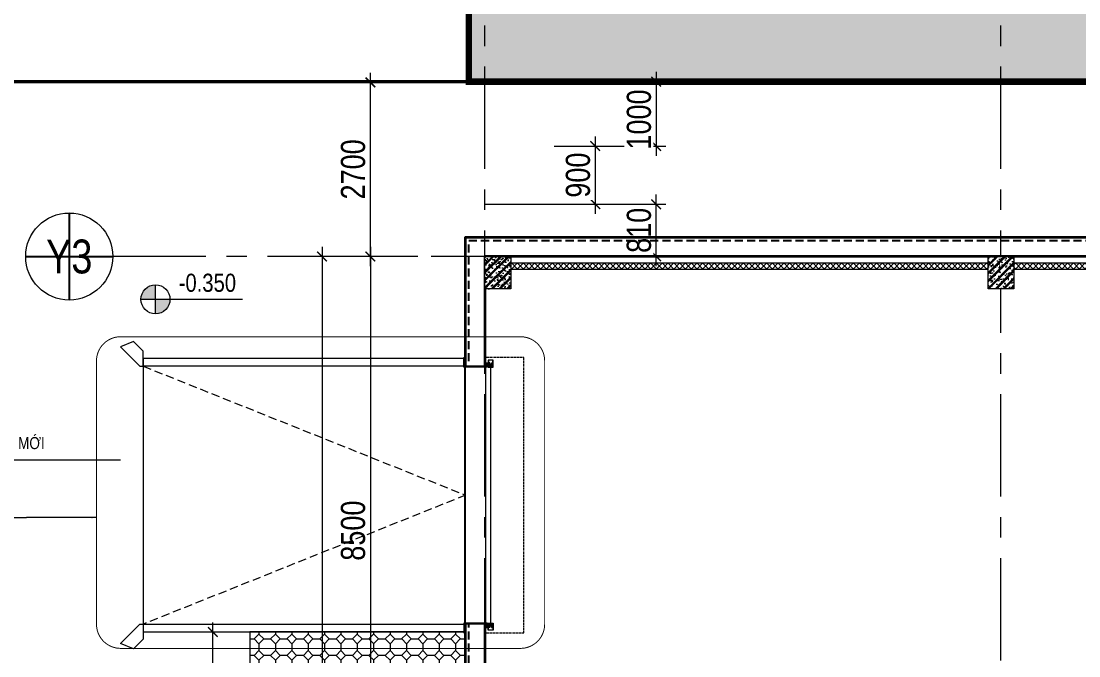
# Model space of a CAD drawing. Header units: millimetres. Extents: x -547695 to 905972, y -1055718 to 167349.
# Drawn here: x -527260 to -510862, y -802799 to -792960 of the extents above; entities that cross this region are included whole.
import ezdxf
from ezdxf.enums import TextEntityAlignment as Align
from ezdxf.xclip import XClip

# ---------------------------------------------------------------- set-up
doc = ezdxf.new("R2010")
doc.units = ezdxf.units.MM
doc.header["$XCLIPFRAME"] = 0
for name, pattern in [('$0$BASE-A0$0$HIDDEN', [0.375, 0.25, -0.125]), ('CENTER', [50.8, 31.75, -6.35, 6.35, -6.35]), ('HIDDEN', [9.525, 6.35, -3.175]), ('XR-MBT1$0$HID', [2.3, 1.5, -0.8])]:
    doc.linetypes.add(name, pattern=pattern)
doc.layers.get('DEFPOINTS').update_dxf_attribs({"color": 1, "lineweight": 25})
doc.layers.add('8', color=8, linetype='Continuous')
for name, color, linetype, lineweight in [('A-COLS', 9, 'Continuous', 9), ('A-DIMS', 8, 'Continuous', 9), ('A-DOOR', 142, 'Continuous', 9), ('A-GRID', 250, 'CENTER', 15), ('A-HEVY', 111, 'Continuous', 35), ('A-HIDD', 45, 'HIDDEN', 9), ('A-PATT', 252, 'Continuous', 9), ('A-SYMBOLS', 10, 'Continuous', 13), ('A-TEXT', 255, 'Continuous', 25), ('A-WALL', 12, 'Continuous', 13), ('A-WALL-INT', 31, 'Continuous', 9), ('NTT-8-THAY', 7, 'Continuous', 18)]:
    doc.layers.add(name, color=color, linetype=linetype, lineweight=lineweight)
doc.styles.add('VTK _ Arial_2.5 mm', font='arial.ttf', dxfattribs={"width": 0.8})
doc.styles.add('VTK_Arial', font='arial.ttf', dxfattribs={"width": 0.8})
doc.styles.add('VTK_Arial_2 mm', font='arial.ttf', dxfattribs={"width": 0.8})
doc.styles.add('VTK_Arial_3.5 mm', font='arial.ttf', dxfattribs={"width": 0.8, "height": 3.5})
doc.dimstyles.new('A-2.5-DIM1', dxfattribs={"dimtxt": 2.5, "dimasz": 1, "dimexe": 1, "dimexo": 0, "dimgap": 0.5, "dimtad": 1, "dimdec": 0, "dimzin": 12, "dimdsep": 46, "dimtxsty": 'VTK_Arial', "dimblk": 'ARCHTICK', "dimcen": 0, "dimdle": 1, "dimclrd": 256, "dimclre": 256, "dimclrt": 7, "dimadec": 1, "dimazin": 3, "dimtfac": 1, "dimtdec": 0, "dimtmove": 0, "dimatfit": 2, "dimfxl": 20, "dimtolj": 1, "dimtzin": 0, "dimlwd": -1, "dimlwe": -1, "dimarcsym": 0})
doc.dimstyles.new('A-2.5-DIM100', dxfattribs={"dimscale": 100, "dimtxt": 2.5, "dimasz": 1, "dimexe": 1, "dimexo": 0, "dimgap": 0.5, "dimtad": 1, "dimdec": 0, "dimzin": 12, "dimdsep": 46, "dimtxsty": 'VTK_Arial', "dimblk": 'ARCHTICK', "dimcen": 0, "dimdle": 1, "dimclrd": 256, "dimclre": 256, "dimclrt": 7, "dimadec": 1, "dimazin": 3, "dimtfac": 1, "dimtdec": 0, "dimtmove": 0, "dimatfit": 2, "dimfxl": 20, "dimtfill": 1, "dimtolj": 1, "dimtzin": 0, "dimlwd": -1, "dimlwe": -1, "dimarcsym": 0})
doc.dimstyles.new('A-2.5-DIM150', dxfattribs={"dimscale": 150, "dimtxt": 2.5, "dimasz": 1, "dimexe": 1, "dimexo": 0, "dimgap": 0.5, "dimtad": 1, "dimdec": 0, "dimzin": 12, "dimdsep": 46, "dimtxsty": 'VTK_Arial', "dimblk": 'ARCHTICK', "dimcen": 0, "dimdle": 1, "dimclrd": 256, "dimclre": 256, "dimclrt": 7, "dimadec": 1, "dimazin": 3, "dimtfac": 1, "dimtdec": 0, "dimtmove": 0, "dimatfit": 2, "dimfxl": 20, "dimtfill": 1, "dimtolj": 1, "dimtzin": 0, "dimlwd": -1, "dimlwe": -1, "dimarcsym": 0})

# ---------------------------------------------------------------- blocks, each defined once
blk = doc.blocks.new('ưgwg')
blk.add_wipeout([(-150, -383), (-351, -300), (-351, 0), (0, 0), (0, -232)]).dxf.layer = 'A-HEVY'
at = {"layer": 'A-PATT'}
blk.add_lwpolyline([(0, -232), (-150, -383), (-350, -300), (-50, 0), (0, 0)], close=True, dxfattribs=at)
blk = doc.blocks.new('*U342')
blk.add_wipeout([(4.5, 0), (4.46, -0.56), (4.36, -1.12), (4.18, -1.66), (3.94, -2.17), (3.64, -2.65), (3.28, -3.08), (2.87, -3.47), (2.41, -3.8), (1.92, -4.07), (1.39, -4.28), (0.84, -4.42), (0.28, -4.49), (-0.28, -4.49), (-0.84, -4.42), (-1.39, -4.28), (-1.92, -4.07), (-2.41, -3.8), (-2.87, -3.47), (-3.28, -3.08), (-3.64, -2.65), (-3.94, -2.17), (-4.18, -1.66), (-4.36, -1.12), (-4.46, -0.56), (-4.5, 0), (-4.46, 0.56), (-4.36, 1.12), (-4.18, 1.66), (-3.94, 2.17), (-3.64, 2.65), (-3.28, 3.08), (-2.87, 3.47), (-2.41, 3.8), (-1.92, 4.07), (-1.39, 4.28), (-0.84, 4.42), (-0.28, 4.49), (0.28, 4.49), (0.84, 4.42), (1.39, 4.28), (1.92, 4.07), (2.41, 3.8), (2.87, 3.47), (3.28, 3.08), (3.64, 2.65), (3.94, 2.17), (4.18, 1.66), (4.36, 1.12), (4.46, 0.56)])
blk.add_circle((0, 0), 4.5)
at = {"layer": 'DEFPOINTS', "color": 250}
for p, q in [((0, 4.5), (0, -4.5)), ((-4.5, 0), (4.5, 0))]:
    blk.add_line(p, q, dxfattribs=at)
at = {"color": 7, "style": 'VTK_Arial_3.5 mm', "width": 0.8}
blk.add_attdef('X12', text='', height=3.5, dxfattribs=at).set_placement((0, 0), align=Align.MIDDLE_CENTER)
blk = doc.blocks.new('_ARCHTICK')
at = {"color": 0, "linetype": 'ByBlock', "const_width": 0.15}
blk.add_lwpolyline([(-0.5, -0.5), (0.5, 0.5)], dxfattribs=at)
blk = doc.blocks.new('*D378')
at = {"layer": 'A-DIMS', "transparency": 16777216}
for p, q in [((-521846, -796758), (-521846, -793759)), ((-521108, -793909), (-521996, -793909)), ((-521108, -796608), (-521996, -796608))]:
    blk.add_line(p, q, dxfattribs=at)
at = {"layer": 'DEFPOINTS', "color": 0, "transparency": 16777216}
for p in [(-521846, -793909), (-521108, -793909), (-521108, -796608)]:
    blk.add_point(p, dxfattribs=at)
at = {"layer": 'A-DIMS', "transparency": 16777216, "xscale": 150, "yscale": 150, "zscale": 150}
for p, rotation in [((-521846, -793909), 90), ((-521846, -796608), 270)]:
    blk.add_blockref('_ARCHTICK', p, dxfattribs=dict(at, rotation=rotation))
at = {"layer": 'A-DIMS', "color": 7, "transparency": 16777216, "insert": (-522113, -795258), "char_height": 375, "attachment_point": 5, "rotation": 90, "style": 'VTK_Arial', "bg_fill": 3, "box_fill_scale": 1.1, "bg_fill_color": 257, "bg_fill_transparency": 0}
blk.add_mtext('\\A1;2700', dxfattribs=at)
blk = doc.blocks.new('*D379')
at = {"layer": 'A-DIMS', "transparency": 16777216}
for p, q in [((-521846, -796458), (-521846, -805258)), ((-521108, -796608), (-521996, -796608)), ((-521108, -805108), (-521996, -805108))]:
    blk.add_line(p, q, dxfattribs=at)
at = {"layer": 'DEFPOINTS', "color": 0, "transparency": 16777216}
for p in [(-521108, -796608), (-521846, -805108), (-521108, -805108)]:
    blk.add_point(p, dxfattribs=at)
at = {"layer": 'A-DIMS', "transparency": 16777216, "xscale": 150, "yscale": 150, "zscale": 150}
for p, rotation in [((-521846, -796608), 90), ((-521846, -805108), 270)]:
    blk.add_blockref('_ARCHTICK', p, dxfattribs=dict(at, rotation=rotation))
at = {"layer": 'A-DIMS', "color": 7, "transparency": 16777216, "insert": (-522113, -800858), "char_height": 375, "attachment_point": 5, "rotation": 90, "style": 'VTK_Arial', "bg_fill": 3, "box_fill_scale": 1.1, "bg_fill_color": 257, "bg_fill_transparency": 0}
blk.add_mtext('\\A1;8500', dxfattribs=at)
blk = doc.blocks.new('*D380')
at = {"layer": 'A-DIMS', "transparency": 16777216}
for p, q in [((-520069, -795798), (-517265, -795798)), ((-517415, -796758), (-517415, -795648)), ((-520069, -796608), (-517265, -796608))]:
    blk.add_line(p, q, dxfattribs=at)
at = {"layer": 'DEFPOINTS', "color": 0, "transparency": 16777216}
for p in [(-520069, -795798), (-520069, -796608)]:
    blk.add_point(p, dxfattribs=at)
at = {"layer": 'A-DIMS', "transparency": 16777216, "xscale": 150, "yscale": 150, "zscale": 150}
for p, rotation in [((-517415, -795798), 90), ((-517415, -796608), 270)]:
    blk.add_blockref('_ARCHTICK', p, dxfattribs=dict(at, rotation=rotation))
at = {"layer": 'A-DIMS', "color": 7, "transparency": 16777216, "insert": (-517681, -796203), "char_height": 375, "attachment_point": 5, "rotation": 90, "style": 'VTK_Arial', "bg_fill": 3, "box_fill_scale": 1.1, "bg_fill_color": 257, "bg_fill_transparency": 0}
blk.add_mtext('\\A1;810', dxfattribs=at)
at = {"layer": 'DEFPOINTS', "color": 0, "transparency": 16777216}
blk.add_point((-517415, -795798), dxfattribs=at)
blk = doc.blocks.new('*D381')
at = {"layer": 'A-DIMS', "transparency": 16777216}
for p, q in [((-517415, -793748), (-517415, -795047)), ((-518999, -793898), (-517265, -793898)), ((-518999, -794897), (-517265, -794897))]:
    blk.add_line(p, q, dxfattribs=at)
at = {"layer": 'DEFPOINTS', "color": 0, "transparency": 16777216}
for p in [(-518999, -793898), (-518999, -794897)]:
    blk.add_point(p, dxfattribs=at)
at = {"layer": 'A-DIMS', "transparency": 16777216, "xscale": 150, "yscale": 150, "zscale": 150}
for p, rotation in [((-517415, -793898), 90), ((-517415, -794897), 270)]:
    blk.add_blockref('_ARCHTICK', p, dxfattribs=dict(at, rotation=rotation))
at = {"layer": 'A-DIMS', "color": 7, "transparency": 16777216, "insert": (-517681, -794485), "char_height": 375, "attachment_point": 5, "rotation": 90, "style": 'VTK_Arial', "bg_fill": 3, "box_fill_scale": 1.1, "bg_fill_color": 257, "bg_fill_transparency": 0}
blk.add_mtext('\\A1;1000', dxfattribs=at)
at = {"layer": 'DEFPOINTS', "color": 0, "transparency": 16777216}
blk.add_point((-517415, -794897), dxfattribs=at)
blk = doc.blocks.new('*D382')
at = {"layer": 'A-DIMS', "transparency": 16777216}
for p, q in [((-518360, -794747), (-518360, -795947)), ((-518999, -794897), (-518210, -794897)), ((-518999, -795797), (-518210, -795797))]:
    blk.add_line(p, q, dxfattribs=at)
at = {"layer": 'DEFPOINTS', "color": 0, "transparency": 16777216}
for p in [(-518999, -794897), (-518999, -795797)]:
    blk.add_point(p, dxfattribs=at)
at = {"layer": 'A-DIMS', "transparency": 16777216, "xscale": 150, "yscale": 150, "zscale": 150}
for p, rotation in [((-518360, -794897), 90), ((-518360, -795797), 270)]:
    blk.add_blockref('_ARCHTICK', p, dxfattribs=dict(at, rotation=rotation))
at = {"layer": 'A-DIMS', "color": 7, "transparency": 16777216, "insert": (-518626, -795347), "char_height": 375, "attachment_point": 5, "rotation": 90, "style": 'VTK_Arial', "bg_fill": 3, "box_fill_scale": 1.1, "bg_fill_color": 257, "bg_fill_transparency": 0}
blk.add_mtext('\\A1;900', dxfattribs=at)
at = {"layer": 'DEFPOINTS', "color": 0, "transparency": 16777216}
blk.add_point((-518360, -795797), dxfattribs=at)
blk = doc.blocks.new('*D693')
at = {"layer": 'A-DIMS', "transparency": 16777216}
for p, q in [((-522596, -796458), (-522596, -811258)), ((-521108, -796608), (-522746, -796608)), ((-521108, -811108), (-522746, -811108))]:
    blk.add_line(p, q, dxfattribs=at)
at = {"layer": 'DEFPOINTS', "color": 0, "transparency": 16777216}
for p in [(-521108, -796608), (-522596, -811108), (-521108, -811108)]:
    blk.add_point(p, dxfattribs=at)
at = {"layer": 'A-DIMS', "transparency": 16777216, "xscale": 150, "yscale": 150, "zscale": 150}
for p, rotation in [((-522596, -796608), 90), ((-522596, -811108), 270)]:
    blk.add_blockref('_ARCHTICK', p, dxfattribs=dict(at, rotation=rotation))
at = {"layer": 'A-DIMS', "color": 7, "transparency": 16777216, "insert": (-522863, -803858), "char_height": 375, "attachment_point": 5, "rotation": 90, "style": 'VTK_Arial', "bg_fill": 3, "box_fill_scale": 1.1, "bg_fill_color": 257, "bg_fill_transparency": 0}
blk.add_mtext('\\A1;14500', dxfattribs=at)
blk = doc.blocks.new('*D696')
at = {"layer": 'A-DIMS', "transparency": 16777216}
for p, q in [((-524288, -805509), (-524288, -802280)), ((-523933, -802430), (-524438, -802430)), ((-523933, -805359), (-524438, -805359))]:
    blk.add_line(p, q, dxfattribs=at)
at = {"layer": 'DEFPOINTS', "color": 0, "transparency": 16777216}
for p in [(-524288, -802430), (-523933, -802430), (-523933, -805359)]:
    blk.add_point(p, dxfattribs=at)
at = {"layer": 'A-DIMS', "transparency": 16777216, "xscale": 150, "yscale": 150, "zscale": 150}
for p, rotation in [((-524288, -802430), 90), ((-524288, -805359), 270)]:
    blk.add_blockref('_ARCHTICK', p, dxfattribs=dict(at, rotation=rotation))
at = {"layer": 'A-DIMS', "color": 7, "transparency": 16777216, "insert": (-524555, -803895), "char_height": 375, "attachment_point": 5, "rotation": 90, "style": 'VTK_Arial', "bg_fill": 3, "box_fill_scale": 1.1, "bg_fill_color": 257, "bg_fill_transparency": 0}
blk.add_mtext('\\A1;2930', dxfattribs=at)
blk = doc.blocks.new('*U117')
at = {"layer": 'A-SYMBOLS'}
h = blk.add_hatch(color=256, dxfattribs=at)
h.paths.add_polyline_path([(0, 0), (0, -2, 0.414214), (2, 0)])
h.paths.add_polyline_path([(0, 0), (0, 2, 0.414214), (-2, 0)])
blk.add_line((-2, 0), (12, 0))
blk.add_lwpolyline([(0, -2), (0, 2)])
blk.add_circle((0, 0), 2, dxfattribs=at)
at = {"color": 7, "style": 'VTK _ Arial_2.5 mm', "width": 0.8, "flags": 4}
blk.add_attdef('FINISHFLOORLEVEL', text='', height=2.5, dxfattribs=at).set_placement((3.2, 3.53), align=Align.TOP_LEFT)
blk.add_attdef('NAMEOFLEVEL', (3.2, -3.47), '', height=2.5, dxfattribs=at)
blk = doc.blocks.new('57u')
at = {"layer": 'NTT-8-THAY'}
h = blk.add_hatch(dxfattribs=at)
h.set_pattern_fill('OCTAGON', color=250, scale=10)
h.set_pattern_definition([(315, (-1603.34, 7288.66), (254, -5e-14), [104.171, -255.0394]), (0, (-1529.68, 7215), (254, 254), [106.68, -147.32]), (45, (-1423, 7215), (0, 254), [104.171, -255.0394]), (135, (-1349.34, 7395.34), (-254, 2e-14), [104.171, -255.0394]), (225, (-1529.68, 7469), (-4e-14, -254), [104.171, -255.0394]), (270, (-1603.34, 7395.34), (254, -254), [106.68, -147.32])])
h.paths.add_polyline_path([(1500, 585), (-1848, 585), (-1848, -2345), (1500, -2345), (1500, -1740), (0, -1740), (0, -1620), (50, -1620), (50, -120), (0, -120), (0, 0), (1500, 0)])
at = {"layer": 'A-PATT'}
blk.add_lwpolyline([(1500, 585), (-1848, 585), (-1848, -2345), (1500, -2345), (1500, -1740), (0, -1740), (0, -1620), (50, -1620), (50, -120), (0, -120), (0, 0), (1500, 0)], close=True, dxfattribs=at)
blk = doc.blocks.new('E5T7U78')
at = {"layer": 'A-HIDD', "ltscale": 100, "const_width": 50}
blk.add_lwpolyline([(43426, -10930), (2322, -10930)], dxfattribs=at)
blk = doc.blocks.new('ERBHRTHB4T')
at = {"color": 0}
blk.add_wipeout([(-200, 100), (200, 100), (200, -400), (-200, -400)], dxfattribs=at).dxf.layer = '8'
at = {"layer": 'A-PATT'}
h = blk.add_hatch(dxfattribs=at)
h.set_pattern_fill('BT-01', color=256, scale=20, style=0, double=1, pattern_type=2)
h.set_pattern_definition([(50, (115612.73, 26820), (143.45204, -12.55043), [15, -165]), (355, (115612.73, 26820), (-27.75027, 150.43843), [12, -132]), (100.4514, (115624.68, 26818.95), (115.70188, 137.88791), [12.74804, -140.22842]), (46.1842, (115612.73, 26860), (213.4482, -33.1038), [22.5, -247.5]), (96.6356, (115630.52, 26857.24), (186.93254, 194.82357), [19.12206, -210.3426]), (351.1842, (115612.73, 26860), (186.9324, 194.8237), [18, -198]), (21, (115632.73, 26850), (119.38141, -80.52378), [15, -165]), (326, (115632.73, 26850), (48.66307, 145.03), [12, -132]), (71.4514, (115642.68, 26843.29), (168.04453, 64.5061), [12.74804, -140.22842]), (37.5, (115612.73, 26820), (2.43197, 66.57877), [0, -130.4, 0, -134, 0, -132.5]), (7.5, (115612.73, 26820), (52.613907, 78.882342), [0, -76.4, 0, -127.4, 0, -50.5]), (327.5, (115568.13, 26820), (106.764487, -4.510974), [0, -50, 0, -156, 0, -207]), (317.5, (115548.13, 26820), (116.637234, 20.021), [0, -65, 0, -103.6, 0, -147]), (45, (115612.73, 26820), (-60.104076, 60.104076), []), (45, (115612.73, 26844.5), (-60.104076, 60.104076), [])])
h.paths.add_polyline_path([(200, 100), (200, -400), (-200, -400), (-200, 100)])
at = {"color": 0}
blk.add_lwpolyline([(-200, 100), (200, 100), (200, -400), (-200, -400)], close=True, dxfattribs=at)
blk = doc.blocks.new('ERYUJH76Y')
at = {"layer": 'A-GRID', "ltscale": 50}
for points in [[(-24000, 3348), (-24000, 25008)], [(-16000, 3348), (-16000, 25008)], [(4694, 21428), (-30447, 21428)]]:
    blk.add_lwpolyline(points, dxfattribs=at)
at = {"layer": 'A-COLS'}
for p in [(-23800, 21328), (-16000, 21328)]:
    blk.add_blockref('ERBHRTHB4T', p, dxfattribs=at)
blk = doc.blocks.new('*U49')
for p, q in [((-3985, 425), (-4095, 425)), ((-4095, 425), (-4095, 350)), ((-3988, 422), (-4092, 422)), ((-4092, 422), (-4092, 353)), ((-4010, 416), (-4053, 416)), ((-4053, 403), (-4053, 416)), ((-4053, 408), (-4053, 408)), ((-4037, 403), (-4053, 403)), ((-4013, 413), (-4050, 413)), ((-4050, 406), (-4050, 413)), ((-4037, 406), (-4050, 406)), ((-4037, 406), (-4037, 403)), ((-4023, 406), (-4013, 406)), ((-4013, 406), (-4023, 406)), ((-4023, 403), (-4023, 406)), ((-4023, 403), (-3985, 403)), ((-4013, 406), (-4013, 413)), ((-4010, 406), (-4010, 416)), ((-4010, 406), (-3988, 406)), ((-3988, 406), (-3988, 422)), ((-3985, 403), (-3985, 425)), ((-15, 403), (-15, 425)), ((-15, 425), (95, 425)), ((23, 403), (-15, 403)), ((-12, 406), (-12, 422)), ((-12, 422), (92, 422)), ((10, 406), (-12, 406)), ((10, 406), (10, 416)), ((10, 416), (53, 416)), ((13, 406), (13, 413)), ((13, 413), (50, 413)), ((23, 406), (13, 406)), ((13, 406), (23, 406)), ((23, 403), (23, 406)), ((37, 406), (37, 403)), ((37, 406), (50, 406)), ((37, 403), (53, 403)), ((50, 406), (50, 413)), ((53, 403), (53, 416)), ((53, 408), (53, 408)), ((92, 422), (92, 353)), ((95, 425), (95, 350))]:
    blk.add_line(p, q)
for points in [[(-4037, 403, 0.277794), (-4010, 396, -0.278361), (-4023, 403)], [(37, 403, -0.277794), (10, 396, 0.278361), (23, 403)]]:
    blk.add_lwpolyline(points, format="xyb")
at = {"color": 250}
blk.add_wipeout([(0, 0), (-4000, 0), (-4000, 300), (0, 300)], dxfattribs=at)
for p, q in [((-4095, 350), (-3985, 350)), ((-4092, 353), (-3988, 353)), ((-4037, 373), (-4053, 373)), ((-4053, 373), (-4053, 360)), ((-4053, 368), (-4053, 368)), ((-4010, 360), (-4053, 360)), ((-4037, 370), (-4050, 370)), ((-4050, 370), (-4050, 363)), ((-4013, 363), (-4050, 363)), ((-4037, 370), (-4037, 373)), ((-3985, 373), (-4023, 373)), ((-4023, 373), (-4023, 370)), ((-4013, 370), (-4023, 370)), ((-4013, 370), (-4013, 363)), ((-3988, 370), (-4010, 370)), ((-4010, 370), (-4010, 360)), ((-3988, 353), (-3988, 370)), ((-3985, 350), (-3985, 373)), ((-15, 350), (-15, 373)), ((-15, 373), (23, 373)), ((95, 350), (-15, 350)), ((-12, 353), (-12, 370)), ((-12, 370), (10, 370)), ((92, 353), (-12, 353)), ((10, 370), (10, 360)), ((10, 360), (53, 360)), ((13, 370), (23, 370)), ((13, 370), (13, 363)), ((13, 363), (50, 363)), ((23, 373), (23, 370)), ((37, 370), (37, 373)), ((37, 373), (53, 373)), ((37, 370), (50, 370)), ((50, 370), (50, 363)), ((53, 373), (53, 360)), ((53, 368), (53, 368)), ((-4000, 300), (-4000, 0)), ((0, 300), (0, 0))]:
    blk.add_line(p, q)
at = {"color": 1}
for p, q in [((-4002, 348), (-4048, 302)), ((-4048, 348), (-4002, 302)), ((2, 348), (48, 302)), ((48, 348), (2, 302))]:
    blk.add_line(p, q, dxfattribs=at)
at = {"linetype": 'XR-MBT1$0$HID', "ltscale": 10}
blk.add_lwpolyline([(50, 300), (135, 300), (135, 900), (-4135, 900), (-4135, 544), (-4135, 544), (-4135, 300), (-4050, 300)], dxfattribs=at)
for points in [[(-4000, 350), (-4000, 340), (-3985, 340), (-3985, -30), (-4135, -30), (-4135, -15), (-4123, -15), (-4123, 0)], [(-4050, 350), (-4000, 350), (-4000, 300), (-4050, 300), (-4050, 350)], [(0, 350), (0, 340), (-15, 340), (-15, -30), (135, -30), (135, -15), (123, -15), (123, 0)], [(50, 350), (0, 350), (0, 300), (50, 300), (50, 350)]]:
    blk.add_lwpolyline(points)
for points in [[(-4048, 348), (-4002, 348), (-4002, 302), (-4048, 302)], [(48, 348), (2, 348), (2, 302), (48, 302)]]:
    blk.add_lwpolyline(points, close=True)
for points in [[(-4037, 373, -0.277794), (-4010, 379, 0.278361), (-4023, 373)], [(37, 373, 0.277794), (10, 379, -0.278361), (23, 373)]]:
    blk.add_lwpolyline(points, format="xyb")
at = {"linetype": 'XR-MBT1$0$HID', "ltscale": 10, "const_width": 20}
blk.add_lwpolyline([(-4025, 388), (25, 388)], dxfattribs=at)
at = {"style": 'VTK_Arial', "width": 0.8}
blk.add_attdef('DFDFD', (-1866, 322), '', height=100, dxfattribs=at)
blk = doc.blocks.new('rty')
at = {"layer": 'A-HIDD', "ltscale": 20}
blk.add_lwpolyline([(0, 2000), (5000, 0), (0, -2000)], dxfattribs=at)
at = {"layer": 'A-PATT'}
for points in [[(0, -2120), (5000, -2120), (5000, 2120), (0, 2120)], [(0, -2000), (5000, -2000), (5000, 2000), (0, 2000)]]:
    blk.add_lwpolyline(points, close=True, dxfattribs=at)
blk = doc.blocks.new('RHRTHRHRT')
at = {"layer": 'A-PATT', "transparency": 33554620}
h = blk.add_hatch(dxfattribs=at)
h.set_pattern_fill('ANSI37', color=256, scale=20)
h.set_pattern_definition([(45, (-12900, -14800), (-44.90128, 44.90128), []), (135, (-12900, -14800), (-44.90128, -44.90128), [])])
h.paths.add_polyline_path([(-100, -4567), (-200, -4567), (-200, -14800), (-100, -14800)])
h.paths.add_polyline_path([(0, -500), (-24900, -500), (-24900, -400), (0, -400)])
h.paths.add_polyline_path([(-100, -2115), (-200, -2115), (-200, -500), (-100, -500)])
at = {"layer": 'A-HEVY'}
blk.add_lwpolyline([(-25600, -7075), (-25600, 0), (0, 0), (0, -300), (-25300, -300), (-25300, -7075)], dxfattribs=at)
at = {"layer": 'A-WALL-INT'}
blk.add_lwpolyline([(0, -500), (-24900, -500), (-24900, -400), (0, -400)], close=True, dxfattribs=at)
at = {"layer": 'DEFPOINTS', "linetype": '$0$BASE-A0$0$HIDDEN', "ltscale": 500}
blk.add_lwpolyline([(-25550, -50), (0, -50), (0, -15050), (-25550, -15050)], close=True, dxfattribs=at)
at = {"layer": 'A-DOOR', "rotation": 270}
blk.add_blockref('*U49', (-25600, -6000), dxfattribs=at)
at = {"layer": 'A-WALL'}
blk.add_blockref('rty', (-30600, -4000), dxfattribs=at)
at = {"layer": 'A-GRID'}
ref = blk.add_blockref('ERYUJH76Y', (-1300, -21728), dxfattribs=at)
XClip(ref).set_block_clipping_path([(-32069.3798585372, 5005.1306604635), (6367.1031573832, 26504.5361301411)])
blk = doc.blocks.new('*U707')
blk.add_line((-21.3, 0), (-9.3, 0))
at = {"linetype": 'HIDDEN', "ltscale": 50, "const_width": 0.2}
blk.add_lwpolyline([(19.48, -27.09), (102.24, -27.09, 0.414214), (107.24, -22.09), (107.24, 32.4, 0.414214), (102.24, 37.4), (19.48, 37.4, 0.414214), (14.48, 32.4), (14.48, -22.09, 0.414214)], format="xyb", close=True, dxfattribs=at)
blk.add_lwpolyline([(-9.3, 0), (0, 0)])
blk.add_circle((-15.3, 0), 6)
at = {"color": 7, "width": 0.8}
for tag, height, style, p in [('VIEW-NUMBER', 3, 'VTK _ Arial_2.5 mm', (-15.28, 2.3)), ('SHEET-NUMBER', 2.5, 'VTK_Arial_2 mm', (-15.29, -2.54))]:
    blk.add_attdef(tag, text='', height=height, dxfattribs=dict(at, style=style)).set_placement(p, align=Align.MIDDLE_CENTER)
blk.add_leader([(14.48, 0), (0, 0)], dimstyle='A-2.5-DIM1')

msp = doc.modelspace()

# ---------------------------------------------------------------- hatches: boundary and pattern name
at = {"layer": 'A-TEXT', "true_color": 0xffffff, "transparency": 33554528}
h = msp.add_hatch(color=7, dxfattribs=at)
h.dxf.hatch_style = 1
h.paths.add_polyline_path([(-520319.2, -786717), (-520319.5, -793897.6), (-495519.2, -793897.5), (-495519.2, -788798), (-494769.2, -788798), (-494769.2, -826715.8), (-483860.6, -826715.8), (-483861, -786717)])

# ---------------------------------------------------------------- linework, layer by layer
at = {"layer": 'A-HEVY', "color": 1, "const_width": 100}
msp.add_lwpolyline([(-520319.2, -783717), (-520319.5, -793897.6), (-495519.2, -793897.5), (-495519.2, -788798), (-494769.2, -788798), (-494769.2, -826715.8)], dxfattribs=at)

# ---------------------------------------------------------------- next in the draw order: block references
at = {"layer": 'A-PATT'}
msp.add_blockref('E5T7U78', (-538195.2, -782967.9), dxfattribs=at)

# ---------------------------------------------------------------- next in the draw order: block references
at = {"layer": 'A-SYMBOLS', "xscale": 150, "yscale": 150, "zscale": 150}
msp.add_blockref('*U342', (-526514.9, -796608.3), dxfattribs=at).add_auto_attribs({'X12': 'Y3'})
at = {"layer": 'A-SYMBOLS'}
ref = msp.add_blockref('*U117', (-525177.6, -797272.2), dxfattribs=dict(at, xscale=112.3662306777642, yscale=112.3662306777642, zscale=112.3662306777642))
ref.add_attrib('FINISHFLOORLEVEL', '-0.350', dxfattribs={"layer": '0', "color": 7, "height": 280.92, "style": 'VTK _ Arial_2.5 mm', "width": 0.8, "flags": 4}).set_placement((-524818.1, -796875.2), align=Align.TOP_LEFT)

# ---------------------------------------------------------------- next in the draw order: texts
at = {"layer": 'A-TEXT', "insert": (-528711.6, -799094.8), "char_height": 187.277, "width": 1916.606, "attachment_point": 1, "style": 'VTK_Arial'}
msp.add_mtext('XÂY DỰNG\\PĐƯỜNG DỐC MỚI', dxfattribs=at)

# ---------------------------------------------------------------- next in the draw order: dimensions: what is measured, and where the dimension line sits
at = {"layer": 'A-DIMS'}
dim = msp.add_linear_dim(base=(-521846.1, -793908.6), p1=(-521107.8, -796608.3), p2=(-521107.8, -793908.6), angle=90, dimstyle='A-2.5-DIM150', override={"dimpost": '\\X'}, dxfattribs=at)
dim.commit()
dim.dimension.update_dxf_attribs({"geometry": '*D378', "text_midpoint": (-522112.6, -795258.5)})
dim = msp.add_linear_dim(base=(-517414.8, -794897.5), p1=(-518998.8, -793897.6), p2=(-518998.8, -794897.5), angle=90, dimstyle='A-2.5-DIM150', override={"dimpost": '\\X', "dimblk": 'ARCHTICK', "dimtfill": 1, "dimtfillclr": 0}, dxfattribs=at)
dim.commit()
dim.dimension.update_dxf_attribs({"geometry": '*D381', "text_midpoint": (-517414.8, -794485.3), "dimtype": 160})

# ---------------------------------------------------------------- next in the draw order: leaders
msp.add_leader([(-523233.8, -799767.6), (-526005.7, -799767.6), (-528711.6, -799767.6)], dimstyle='A-2.5-DIM100', override={"dimgap": 0.5, "dimtad": 0}, dxfattribs=at)

# ---------------------------------------------------------------- next in the draw order: dimensions: what is measured, and where the dimension line sits
dim = msp.add_linear_dim(base=(-518359.7, -795797.3), p1=(-518998.8, -794897.5), p2=(-518998.8, -795797.3), angle=90, dimstyle='A-2.5-DIM150', override={"dimpost": '\\X', "dimblk": 'ARCHTICK', "dimtfill": 1, "dimtfillclr": 0}, dxfattribs=at)
dim.commit()
dim.dimension.update_dxf_attribs({"geometry": '*D382', "text_midpoint": (-518626.2, -795347.4)})

# ---------------------------------------------------------------- next in the draw order: wipeouts: each hides what was drawn before it
msp.add_wipeout([(-525369.2, -798188.3), (-520369.2, -798188.3), (-520369.2, -796308.3), (-494769.2, -796308.5), (-494769.2, -811408.3), (-520369.2, -811408.3), (-520369.2, -805358.3), (-523717.6, -805358.3), (-523717.6, -803013.3), (-523717.6, -803013.3), (-523718.6, -802429.7), (-525718.2, -802427.2), (-525718.2, -798188.3)]).dxf.layer = 'A-HEVY'

# ---------------------------------------------------------------- next in the draw order: block references
at = {"layer": 'A-HEVY', "xscale": -1, "rotation": 180}
msp.add_blockref('ưgwg', (-525369.2, -798308.3), dxfattribs=at)
at = {"layer": 'A-HEVY'}
msp.add_blockref('ưgwg', (-525369.2, -802308.3), dxfattribs=at)

# ---------------------------------------------------------------- next in the draw order: dimensions: what is measured, and where the dimension line sits
at = {"layer": 'A-DIMS'}
dim = msp.add_linear_dim(base=(-517414.8, -795798.3), p1=(-520069.2, -796608.3), p2=(-520069.2, -795798.3), angle=90, dimstyle='A-2.5-DIM150', override={"dimpost": '\\X', "dimblk": 'ARCHTICK', "dimtfill": 1, "dimtfillclr": 0}, dxfattribs=at)
dim.commit()
dim.dimension.update_dxf_attribs({"geometry": '*D380', "text_midpoint": (-517414.8, -796203.3), "dimtype": 160})
for base, p1, p2, override, picture, middle in [((-521846.1, -805108.3), (-521107.8, -796608.3), (-521107.8, -805108.3), {"dimpost": '\\X', "dimtmove": 1}, '*D379', (-522112.6, -800858.3)), ((-524288.3, -802429.7), (-523933.4, -805359.3), (-523933.4, -802429.7), {"dimpost": '\\X', "dimblk": 'ARCHTICK', "dimtmove": 1, "dimtfill": 1, "dimtfillclr": 0}, '*D696', (-524554.9, -803894.5))]:
    dim = msp.add_linear_dim(base=base, p1=p1, p2=p2, angle=90, dimstyle='A-2.5-DIM150', override=override, dxfattribs=at)
    dim.commit()
    dim.dimension.update_dxf_attribs({"geometry": picture, "text_midpoint": middle})

# ---------------------------------------------------------------- next in the draw order: dimensions: what is measured, and where the dimension line sits
dim = msp.add_linear_dim(base=(-522596.1, -811108.3), p1=(-521107.8, -796608.3), p2=(-521107.8, -811108.3), angle=90, dimstyle='A-2.5-DIM150', override={"dimpost": '\\X', "dimblk": 'ARCHTICK', "dimtmove": 1, "dimtfill": 1, "dimtfillclr": 0}, dxfattribs=at)
dim.commit()
dim.dimension.update_dxf_attribs({"geometry": '*D693', "text_midpoint": (-522862.6, -803858.3)})

# ---------------------------------------------------------------- next in the draw order: block references
at = {"layer": 'A-HEVY'}
msp.add_blockref('RHRTHRHRT', (-494769.2, -796308.3), dxfattribs=at)

# ---------------------------------------------------------------- next in the draw order: block references
msp.add_blockref('57u', (-521869.2, -803013.3), dxfattribs=at)
at = {"layer": 'A-SYMBOLS', "xscale": 74.91082045184281, "yscale": 74.91082045184281, "zscale": 74.91082045184281}
msp.add_blockref('*U707', (-527177.2, -800653.8), dxfattribs=at).add_auto_attribs({'VIEW-NUMBER': 'DD', 'SHEET-NUMBER': 'XG.4001'})

doc.saveas('drawing.dxf')
